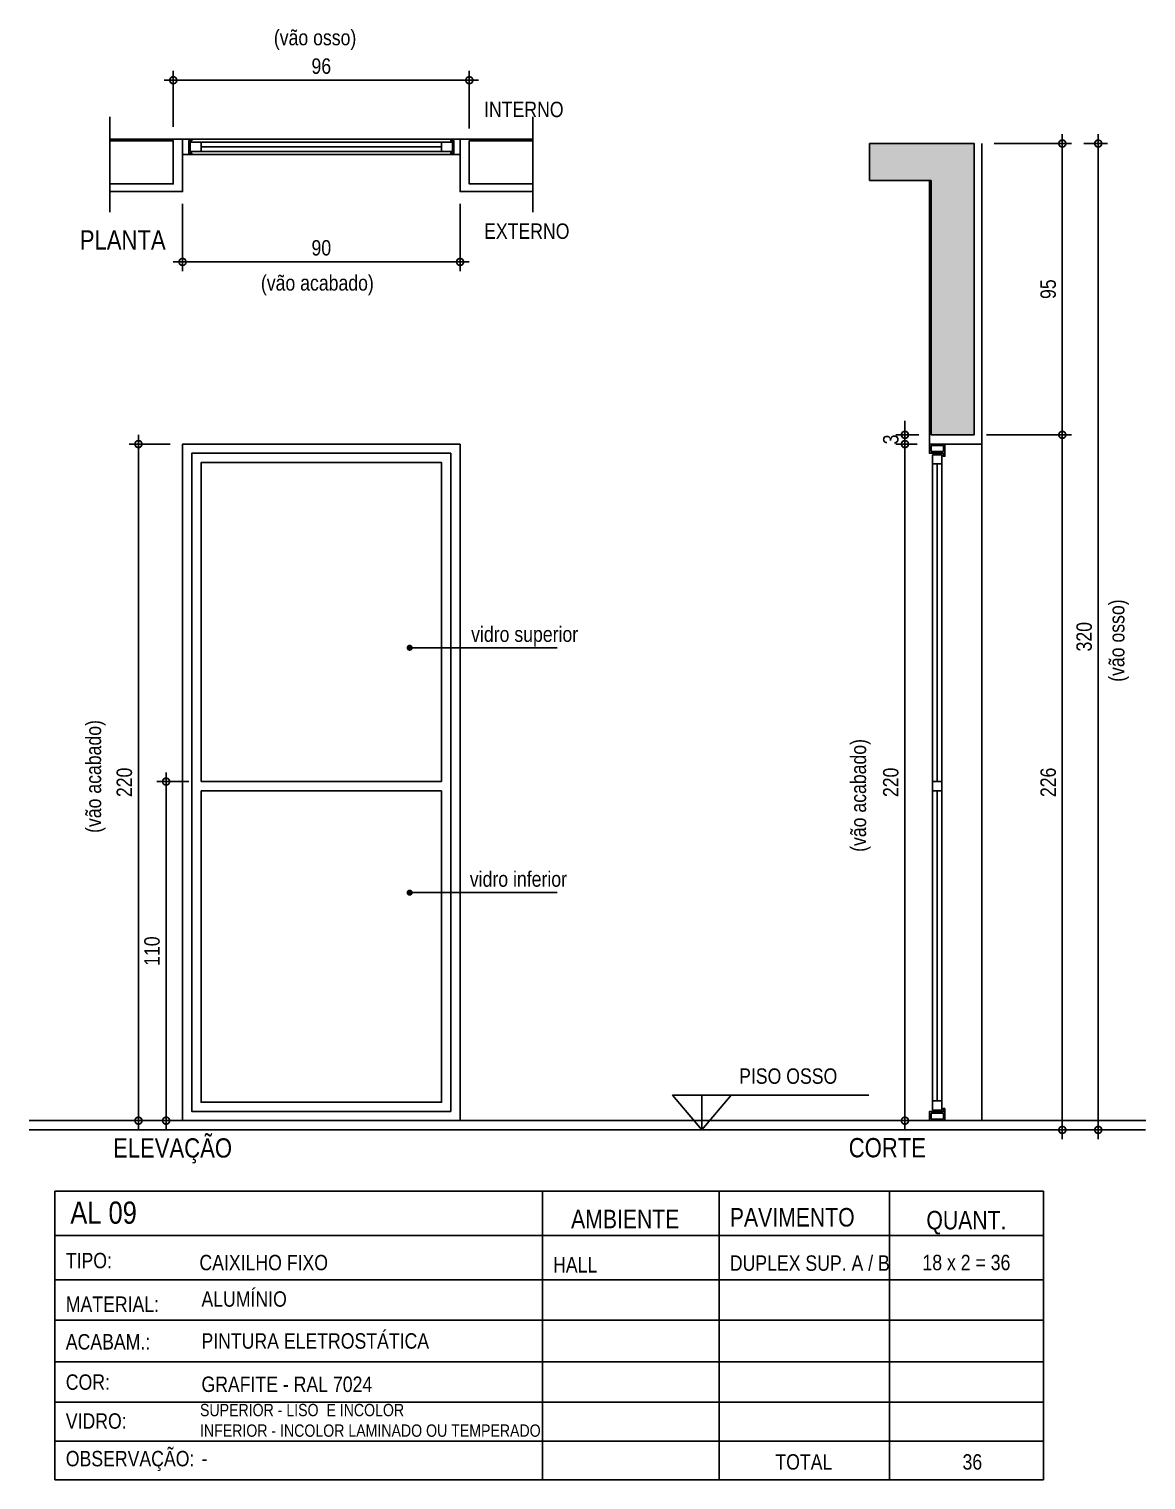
# Model space of a CAD drawing. Header units: metres. Extents: x -0.2 to 51.6, y -20.8 to 5.5.
# Drawn here: x 32.978 to 36.6, y 0.379 to 5.086 of the extents above; entities that cross this region are included whole.
import ezdxf

# ---------------------------------------------------------------- set-up
doc = ezdxf.new("R2010")
doc.units = ezdxf.units.M
for name, color, linetype in [('AR-CAIXILHO', 1, 'Continuous'), ('ARQ-ALV ACAB', 4, 'Continuous'), ('ARQ-ALV OSSO', 5, 'Continuous'), ('ARQ-AUX', 7, 'Continuous'), ('ARQ-AUX2', 2, 'Continuous'), ('ARQ-CAX', 1, 'Continuous'), ('ARQ-CAX @ 1', 1, 'Continuous'), ('ARQ-DIM', 2, 'Continuous'), ('ARQ-ENCH', 1, 'Continuous'), ('ARQ-SIM', 1, 'Continuous'), ('ARQ-TXT', 2, 'Continuous'), ('ARQ-TXT01', 2, 'Continuous'), ('ES-CORTE', 2, 'Continuous')]:
    doc.layers.add(name, color=color, linetype=linetype)
doc.styles.add('Adesa', font='ARIALN.TTF')
doc.styles.add('ROMANS', font='romans', dxfattribs={"height": 0.2})
doc.dimstyles.new('1-25ARQ', dxfattribs={"dimscale": 0.25, "dimtxt": 0.2, "dimasz": 0.08, "dimexe": 0.16, "dimexo": 0.1, "dimgap": 0.1, "dimtad": 1, "dimzin": 4, "dimdsep": 46, "dimtxsty": 'ROMANS', "dimblk": 'DOT', "dimcen": 0.1, "dimclrd": 1, "dimclre": 1, "dimclrt": 3, "dimadec": 0, "dimazin": 0, "dimtfac": 1, "dimtix": 1, "dimtmove": 2, "dimatfit": 3, "dimldrblk": 'DOT', "dimfxl": 1, "dimtolj": 1, "dimtzin": 4, "dimlwd": -1, "dimlwe": -1, "dimarcsym": 0})
doc.dimstyles.new('ADESA 1-0025', dxfattribs={"dimtxt": 0.05, "dimasz": 0.045, "dimexe": 0.03, "dimexo": 0.04, "dimgap": 0.02, "dimtad": 1, "dimtoh": 1, "dimdec": 0, "dimlfac": 100, "dimzin": 4, "dimtxsty": 'Adesa', "dimblk": 'DOTSMALL', "dimcen": 1, "dimdle": 0.03, "dimclrd": 1, "dimclre": 1, "dimclrt": 256, "dimazin": 1, "dimtm": 1e-09, "dimtfac": 1, "dimtdec": 0, "dimtix": 1, "dimtmove": 2, "dimatfit": 0, "dimldrblk": 'DOTSMALL', "dimfxl": 0.8, "dimtvp": 2, "dimtolj": 1, "dimtzin": 0, "dimarcsym": 0})

# ---------------------------------------------------------------- blocks, each defined once
blk = doc.blocks.new('_DotSmall')
at = {"color": 0, "linetype": 'ByBlock', "const_width": 0.5}
blk.add_lwpolyline([(-0.0625, 0, 1), (0.0625, 0, 1)], format="xyb", close=True, dxfattribs=at)
blk = doc.blocks.new('*D159')
at = {"layer": 'ARQ-DIM', "color": 1, "lineweight": -2, "transparency": 16777216}
for p, q in [((33.4754, 4.5188), (33.4754, 4.3006)), ((34.3754, 4.5188), (34.3754, 4.3006)), ((33.4454, 4.3306), (34.4054, 4.3306))]:
    blk.add_line(p, q, dxfattribs=at)
at = {"layer": 'Defpoints', "color": 0, "transparency": 16777216}
for p in [(33.4754, 4.5588), (34.3754, 4.5588), (34.3754, 4.3306)]:
    blk.add_point(p, dxfattribs=at)
at = {"layer": 'ARQ-DIM', "color": 1, "lineweight": -2, "transparency": 16777216, "xscale": 0.045, "yscale": 0.045, "zscale": 0.045, "rotation": 180}
blk.add_blockref('_DotSmall', (33.4754, 4.3306), dxfattribs=at)
at = {"layer": 'ARQ-DIM', "color": 1, "lineweight": -2, "transparency": 16777216, "xscale": 0.045, "yscale": 0.045, "zscale": 0.045}
blk.add_blockref('_DotSmall', (34.3754, 4.3306), dxfattribs=at)
at = {"layer": 'ARQ-DIM', "transparency": 16777216, "insert": (33.9254, 4.3761), "char_height": 0.05, "attachment_point": 5, "style": 'Adesa'}
blk.add_mtext('\\A1;90', dxfattribs=at)
blk = doc.blocks.new('*D157')
at = {"layer": 'ARQ-DIM', "color": 1, "lineweight": -2, "transparency": 16777216}
for p, q in [((33.3324, 3.7697), (33.3324, 1.5147)), ((33.4354, 3.7397), (33.3024, 3.7397)), ((33.4354, 1.5447), (33.3024, 1.5447))]:
    blk.add_line(p, q, dxfattribs=at)
at = {"layer": 'Defpoints', "color": 0, "transparency": 16777216}
for p in [(33.4754, 3.7397), (33.3324, 1.5447), (33.4754, 1.5447)]:
    blk.add_point(p, dxfattribs=at)
at = {"layer": 'ARQ-DIM', "color": 1, "lineweight": -2, "transparency": 16777216, "xscale": 0.045, "yscale": 0.045, "zscale": 0.045}
for p, rotation in [((33.3324, 3.7397), 90), ((33.3324, 1.5447), 270)]:
    blk.add_blockref('_DotSmall', p, dxfattribs=dict(at, rotation=rotation))
at = {"layer": 'ARQ-DIM', "transparency": 16777216, "insert": (33.2869, 2.6422), "char_height": 0.05, "attachment_point": 5, "rotation": 90, "style": 'Adesa'}
blk.add_mtext('\\A1;220', dxfattribs=at)
blk = doc.blocks.new('*D160')
at = {"layer": 'ARQ-DIM', "color": 1, "lineweight": -2, "transparency": 16777216}
for p, q in [((33.4454, 4.7688), (33.4454, 4.9501)), ((34.4054, 4.7638), (34.4054, 4.9501)), ((33.4154, 4.9201), (34.4354, 4.9201))]:
    blk.add_line(p, q, dxfattribs=at)
at = {"layer": 'Defpoints', "color": 0, "transparency": 16777216}
for p in [(34.4054, 4.9201), (33.4454, 4.7288), (34.4054, 4.7238)]:
    blk.add_point(p, dxfattribs=at)
at = {"layer": 'ARQ-DIM', "color": 1, "lineweight": -2, "transparency": 16777216, "xscale": 0.045, "yscale": 0.045, "zscale": 0.045, "rotation": 180}
blk.add_blockref('_DotSmall', (33.4454, 4.9201), dxfattribs=at)
at = {"layer": 'ARQ-DIM', "color": 1, "lineweight": -2, "transparency": 16777216, "xscale": 0.045, "yscale": 0.045, "zscale": 0.045}
blk.add_blockref('_DotSmall', (34.4054, 4.9201), dxfattribs=at)
at = {"layer": 'ARQ-DIM', "transparency": 16777216, "insert": (33.9254, 4.9656), "char_height": 0.05, "attachment_point": 5, "style": 'Adesa'}
blk.add_mtext('\\A1;96', dxfattribs=at)
blk = doc.blocks.new('*D158')
at = {"layer": 'ARQ-DIM', "color": 1, "lineweight": -2, "transparency": 16777216}
for p, q in [((36.1076, 4.7147), (36.3584, 4.7147)), ((36.3284, 4.7447), (36.3284, 3.7397)), ((36.0826, 3.7697), (36.3584, 3.7697))]:
    blk.add_line(p, q, dxfattribs=at)
at = {"layer": 'Defpoints', "color": 0, "transparency": 16777216}
for p in [(36.0676, 4.7147), (36.0426, 3.7697), (36.3284, 3.7697)]:
    blk.add_point(p, dxfattribs=at)
at = {"layer": 'ARQ-DIM', "color": 1, "lineweight": -2, "transparency": 16777216, "xscale": 0.045, "yscale": 0.045, "zscale": 0.045}
for p, rotation in [((36.3284, 4.7147), 90), ((36.3284, 3.7697), 270)]:
    blk.add_blockref('_DotSmall', p, dxfattribs=dict(at, rotation=rotation))
at = {"layer": 'ARQ-DIM', "transparency": 16777216, "insert": (36.2828, 4.2422), "char_height": 0.05, "attachment_point": 5, "rotation": 90, "style": 'Adesa'}
blk.add_mtext('\\A1;95', dxfattribs=at)
blk = doc.blocks.new('_Dot')
at = {"color": 0, "linetype": 'ByBlock', "lineweight": -2}
blk.add_line((-0.5, 0), (-1, 0), dxfattribs=at)
at = {"color": 0, "linetype": 'ByBlock', "const_width": 0.5}
blk.add_lwpolyline([(-0.25, 0, 1), (0.25, 0, 1)], format="xyb", close=True, dxfattribs=at)
blk = doc.blocks.new('*D154')
at = {"layer": 'ARQ-DIM', "color": 1, "lineweight": -2, "transparency": 16777216}
for p, q in [((35.818, 1.5147), (35.818, 3.7697)), ((35.8576, 3.7397), (35.788, 3.7397)), ((35.8576, 1.5447), (35.788, 1.5447))]:
    blk.add_line(p, q, dxfattribs=at)
at = {"layer": 'Defpoints', "color": 0, "transparency": 16777216}
for p in [(35.818, 3.7397), (35.8976, 3.7397), (35.8976, 1.5447)]:
    blk.add_point(p, dxfattribs=at)
at = {"layer": 'ARQ-DIM', "color": 1, "lineweight": -2, "transparency": 16777216, "xscale": 0.045, "yscale": 0.045, "zscale": 0.045}
for p, rotation in [((35.818, 3.7397), 90), ((35.818, 1.5447), 270)]:
    blk.add_blockref('_DotSmall', p, dxfattribs=dict(at, rotation=rotation))
at = {"layer": 'ARQ-DIM', "transparency": 16777216, "insert": (35.7724, 2.6422), "char_height": 0.05, "attachment_point": 5, "rotation": 90, "style": 'Adesa'}
blk.add_mtext('\\A1;220', dxfattribs=at)
blk = doc.blocks.new('*D155')
at = {"layer": 'ARQ-DIM', "color": 1, "lineweight": -2, "transparency": 16777216}
for p, q in [((35.818, 3.7697), (35.818, 3.8147)), ((35.8626, 3.7697), (35.788, 3.7697)), ((35.818, 3.7697), (35.818, 3.7397)), ((35.8576, 3.7397), (35.788, 3.7397)), ((35.818, 3.7397), (35.818, 3.6947))]:
    blk.add_line(p, q, dxfattribs=at)
at = {"layer": 'Defpoints', "color": 0, "transparency": 16777216}
for p in [(35.9026, 3.7697), (35.818, 3.7397), (35.8976, 3.7397)]:
    blk.add_point(p, dxfattribs=at)
at = {"layer": 'ARQ-DIM', "color": 1, "lineweight": -2, "transparency": 16777216, "xscale": 0.045, "yscale": 0.045, "zscale": 0.045}
for p, rotation in [((35.818, 3.7697), 270), ((35.818, 3.7397), 90)]:
    blk.add_blockref('_DotSmall', p, dxfattribs=dict(at, rotation=rotation))
at = {"layer": 'ARQ-DIM', "transparency": 16777216, "insert": (35.7724, 3.7547), "char_height": 0.05, "attachment_point": 5, "rotation": 90, "style": 'Adesa'}
blk.add_mtext('\\A1;3', dxfattribs=at)
blk = doc.blocks.new('*U149')
at = {"color": 7, "linetype": 'ByBlock', "ltscale": 0.5}
for p, q in [((-0.01, 2.1604), (-0.01, 0.0646)), ((-0.04, 0.0646), (-0.04, 1.07))]:
    blk.add_line(p, q, dxfattribs=at)
blk.add_lwpolyline([(-0.04, 1.1), (-0.04, 2.1304)], dxfattribs=at)
at = {"layer": 'AR-CAIXILHO'}
for p, q in [((-0.05, 2.1654, 0), (-0.005, 2.1654, 0)), ((-0.05, 2.1654, 0), (-0.005, 2.1654, 0)), ((-0.045, 2.19), (-0.005, 2.19)), ((-0.045, 2.19), (-0.045, 2.1704, 0)), ((-0.045, 2.1704, 0), (-0.005, 2.1704, 0)), ((-0.045, 2.1654, 0), (-0.005, 2.1654, 0)), ((-0.005, 2.1704, 0), (-0.005, 2.19)), ((-0.05, 0.0296, 0), (-0.005, 0.0296, 0)), ((-0.05, 0.0296, 0), (-0.005, 0.0296, 0)), ((-0.045, 0.0296, 0), (-0.005, 0.0296, 0)), ((-0.045, 0.005), (-0.045, 0.0246, 0)), ((-0.045, 0.0246, 0), (-0.005, 0.0246, 0)), ((-0.045, 0.005), (-0.005, 0.005)), ((-0.005, 0.0246, 0), (-0.005, 0.005))]:
    blk.add_line(p, q, dxfattribs=at)
for points in [[(0, 2.1554), (0, 2.195), (0, 2.195), (0, 2.195), (-0.05, 2.195), (-0.05, 2.195), (-0.05, 2.195), (-0.05, 2.1654), (-0.05, 2.1654), (-0.005, 2.1654), (-0.005, 2.1554), (0, 2.1554), (0, 2.1554), (0, 2.1554)], [(0, 0.0396), (0, 0), (0, 0), (0, 0), (-0.05, 0), (-0.05, 0), (-0.05, 0), (-0.05, 0.0296), (-0.05, 0.0296), (-0.005, 0.0296), (-0.005, 0.0396), (0, 0.0396), (0, 0.0396), (0, 0.0396)]]:
    blk.add_lwpolyline(points, dxfattribs=at)
at = {"layer": 'AR-CAIXILHO', "color": 1}
for points in [[(-0.04, 2.1604), (-0.01, 2.1604), (-0.01, 2.1304), (-0.04, 2.1304)], [(-0.04, 1.1), (-0.01, 1.1), (-0.01, 1.07), (-0.04, 1.07)], [(-0.04, 0.0346), (-0.01, 0.0346), (-0.01, 0.0646), (-0.04, 0.0646)]]:
    blk.add_lwpolyline(points, close=True, dxfattribs=at)
at = {"layer": 'ARQ-AUX'}
for points in [[(-0.025, 2.1304), (-0.025, 1.1)], [(-0.025, 1.07), (-0.025, 0.0646)]]:
    blk.add_lwpolyline(points, dxfattribs=at)
at = {"layer": 'ARQ-CAX'}
for points in [[(-0.04, 2.1604), (-0.01, 2.1604)], [(-0.04, 0.0346), (-0.01, 0.0346)]]:
    blk.add_lwpolyline(points, dxfattribs=at)
blk = doc.blocks.new('*D161')
at = {"layer": 'ARQ-DIM', "color": 1, "lineweight": -2, "transparency": 16777216}
for p, q in [((36.0826, 3.7697), (36.3584, 3.7697)), ((36.3284, 3.7997), (36.3284, 1.4847)), ((36.5578, 1.5147), (36.2984, 1.5147))]:
    blk.add_line(p, q, dxfattribs=at)
at = {"layer": 'Defpoints', "color": 0, "transparency": 16777216}
for p in [(36.0426, 3.7697), (36.3284, 1.5147), (36.5978, 1.5147)]:
    blk.add_point(p, dxfattribs=at)
at = {"layer": 'ARQ-DIM', "color": 1, "lineweight": -2, "transparency": 16777216, "xscale": 0.045, "yscale": 0.045, "zscale": 0.045}
for p, rotation in [((36.3284, 3.7697), 90), ((36.3284, 1.5147), 270)]:
    blk.add_blockref('_DotSmall', p, dxfattribs=dict(at, rotation=rotation))
at = {"layer": 'ARQ-DIM', "transparency": 16777216, "insert": (36.2828, 2.6422), "char_height": 0.05, "attachment_point": 5, "rotation": 90, "style": 'Adesa'}
blk.add_mtext('\\A1;226', dxfattribs=at)
blk = doc.blocks.new('*D156')
at = {"layer": 'ARQ-DIM', "color": 1, "lineweight": -2, "transparency": 16777216}
for p, q in [((36.3984, 4.7147), (36.4749, 4.7147)), ((36.4449, 4.7447), (36.4449, 1.4847)), ((36.3984, 1.5147), (36.4749, 1.5147))]:
    blk.add_line(p, q, dxfattribs=at)
at = {"layer": 'Defpoints', "color": 0, "transparency": 16777216}
for p in [(36.3584, 4.7147), (36.3584, 1.5147), (36.4449, 1.5147)]:
    blk.add_point(p, dxfattribs=at)
at = {"layer": 'ARQ-DIM', "color": 1, "lineweight": -2, "transparency": 16777216, "xscale": 0.045, "yscale": 0.045, "zscale": 0.045}
for p, rotation in [((36.4449, 4.7147), 90), ((36.4449, 1.5147), 270)]:
    blk.add_blockref('_DotSmall', p, dxfattribs=dict(at, rotation=rotation))
at = {"layer": 'ARQ-DIM', "transparency": 16777216, "insert": (36.3994, 3.1147), "char_height": 0.05, "attachment_point": 5, "rotation": 90, "style": 'Adesa'}
blk.add_mtext('\\A1;320', dxfattribs=at)
blk = doc.blocks.new('*D162')
at = {"layer": 'ARQ-DIM', "color": 1, "lineweight": -2, "transparency": 16777216}
for p, q in [((33.4954, 2.6447), (33.3921, 2.6447)), ((33.4221, 2.6747), (33.4221, 1.5147)), ((33.4354, 1.5447), (33.3921, 1.5447))]:
    blk.add_line(p, q, dxfattribs=at)
at = {"layer": 'Defpoints', "color": 0, "transparency": 16777216}
for p in [(33.5354, 2.6447), (33.4221, 1.5447), (33.4754, 1.5447)]:
    blk.add_point(p, dxfattribs=at)
at = {"layer": 'ARQ-DIM', "color": 1, "lineweight": -2, "transparency": 16777216, "xscale": 0.045, "yscale": 0.045, "zscale": 0.045}
for p, rotation in [((33.4221, 2.6447), 90), ((33.4221, 1.5447), 270)]:
    blk.add_blockref('_DotSmall', p, dxfattribs=dict(at, rotation=rotation))
at = {"layer": 'ARQ-DIM', "transparency": 16777216, "insert": (33.3765, 2.0947), "char_height": 0.05, "attachment_point": 5, "rotation": 90, "style": 'Adesa'}
blk.add_mtext('\\A1;110', dxfattribs=at)
blk = doc.blocks.new('*U163')
at = {"color": 0, "linetype": 'ByBlock', "ltscale": 0.5}
for points in [[(0.02, -0.045), (0.02, -0.045), (0.02, -0.045), (0.02, -0.045), (0.02, -0.045), (0.02, -0.045), (0.02, -0.045), (0.02, -0.045), (0.02, -0.045), (0.03, -0.045), (0.03, -0.05), (0, -0.05), (0, 0), (0.03, 0), (0.03, -0.005), (0.02, -0.005), (0.02, -0.045)], [(0.88, -0.045), (0.88, -0.045), (0.88, -0.045), (0.88, -0.045), (0.88, -0.045), (0.88, -0.045), (0.88, -0.045), (0.88, -0.045), (0.88, -0.045), (0.87, -0.045), (0.87, -0.05), (0.9, -0.05), (0.9, 0), (0.87, 0), (0.87, -0.005), (0.88, -0.005), (0.88, -0.045)], [(0.025, -0.01), (0.06, -0.01), (0.06, -0.04), (0.025, -0.04)], [(0.875, -0.01), (0.84, -0.01), (0.84, -0.04), (0.875, -0.04)]]:
    blk.add_lwpolyline(points, close=True, dxfattribs=at)
at = {"color": 8, "linetype": 'ByBlock', "ltscale": 0.5}
for points in [[(0.87, 0), (0.03, 0)], [(0.87, -0.05), (0.03, -0.05)]]:
    blk.add_lwpolyline(points, dxfattribs=at)
at = {"color": 7, "linetype": 'ByBlock', "ltscale": 0.5}
blk.add_lwpolyline([(0.84, -0.01), (0.84, -0.04), (0.06, -0.04), (0.06, -0.01)], close=True, dxfattribs=at)
blk.add_lwpolyline([(0.06, -0.025), (0.84, -0.025)], dxfattribs=at)
blk = doc.blocks.new('*U164')
at = {"layer": 'ARQ-CAX'}
for points in [[(0.9, 0.04), (0, 0.04), (0, -2.155), (0.9, -2.155)], [(0.87, 0.01), (0.03, 0.01), (0.03, -2.125), (0.87, -2.125)]]:
    blk.add_lwpolyline(points, close=True, dxfattribs=at)
for points in [[(0.84, -1.055), (0.84, -0.02), (0.06, -0.02), (0.06, -1.055)], [(0.06, -1.055), (0.84, -1.055)], [(0.06, -1.085), (0.06, -2.095), (0.84, -2.095), (0.84, -1.085)], [(0.06, -1.085), (0.84, -1.085)]]:
    blk.add_lwpolyline(points, dxfattribs=at)
blk = doc.blocks.new('ALUMINIO')
h = blk.add_hatch(color=8)
h.dxf.hatch_style = 1
h.paths.add_polyline_path([(36.0426, 4.7147), (35.7026, 4.7147), (35.7026, 4.5947), (35.9026, 4.5947), (35.9026, 3.7697), (36.0426, 3.7697)])
at = {"color": 8}
blk.add_line((35.7026, 4.7147), (35.7026, 4.5947), dxfattribs=at)
at = {"layer": 'ARQ-ALV ACAB', "ltscale": 0.05}
blk.add_line((32.9776, 1.5447), (36.5997, 1.5447), dxfattribs=at)
for points in [[(33.2408, 4.5588), (33.4754, 4.5588), (33.4754, 4.7288), (33.2397, 4.7288)], [(34.6101, 4.5588), (34.3754, 4.5588), (34.3754, 4.7288), (34.6101, 4.7288)]]:
    blk.add_lwpolyline(points, dxfattribs=at)
at = {"layer": 'ARQ-ALV ACAB'}
blk.add_lwpolyline([(36.0676, 4.7147), (36.0676, 3.7397), (35.8976, 3.7397), (35.8976, 4.5947)], dxfattribs=at)
at = {"layer": 'ARQ-ALV OSSO', "ltscale": 0.05}
for points in [[(33.2408, 4.5838), (33.4454, 4.5838), (33.4454, 4.7238), (33.2408, 4.7238)], [(34.6101, 4.5838), (34.4054, 4.5838), (34.4054, 4.7238), (34.6101, 4.7238)]]:
    blk.add_lwpolyline(points, dxfattribs=at)
at = {"layer": 'ARQ-AUX'}
blk.add_lwpolyline([(36.0676, 3.7397), (36.0676, 1.5447)], dxfattribs=at)
at = {"layer": 'ARQ-AUX2'}
blk.add_lwpolyline([(35.7026, 4.5947), (35.9026, 4.5947), (35.9026, 3.7697), (36.0426, 3.7697), (36.0426, 4.7147), (35.7026, 4.7147)], dxfattribs=at)
at = {"layer": 'ARQ-DIM'}
blk.add_lwpolyline([(35.7009, 1.6272), (35.0646, 1.6272), (35.1596, 1.5147), (35.2545, 1.6272), (35.0646, 1.6272), (35.1596, 1.5147), (35.1596, 1.6272)], dxfattribs=at)
at = {"layer": 'ARQ-ENCH', "ltscale": 0.01}
for p, q in [((33.2397, 4.4923), (33.2397, 4.8013)), ((34.6111, 4.4923), (34.6111, 4.8013)), ((36.267, 1.3159), (33.061, 1.3159)), ((33.061, 0.379), (33.061, 1.3159)), ((34.6423, 0.379), (34.6423, 1.3159)), ((34.6423, 0.379), (34.6423, 1.3159)), ((35.2155, 1.3159), (35.2155, 0.379)), ((35.7678, 1.3159), (35.7678, 0.379)), ((36.267, 0.379), (36.267, 1.3159)), ((36.267, 1.172), (33.061, 1.172)), ((36.267, 1.0282), (33.061, 1.0282)), ((36.267, 0.8975), (33.061, 0.8975)), ((36.267, 0.7624), (33.061, 0.7624)), ((36.267, 0.6317), (33.061, 0.6317)), ((36.267, 0.5053), (33.061, 0.5053)), ((36.267, 0.379), (33.061, 0.379))]:
    blk.add_line(p, q, dxfattribs=at)
at = {"layer": 'ES-CORTE'}
blk.add_line((32.9776, 1.5147), (36.5978, 1.5147), dxfattribs=at)
blk.add_blockref('*U164', (33.4754, 3.6997))
at = {"layer": 'ARQ-CAX @ 1', "rotation": 180}
blk.add_blockref('*U163', (34.3754, 4.6788), dxfattribs=at)
at = {"layer": 'ARQ-DIM'}
blk.add_blockref('*U149', (35.9476, 1.5447), dxfattribs=at)
at = {"layer": 'ARQ-TXT', "attachment_point": 1, "style": 'Adesa'}
for s, insert, char_height, width in [('(vão osso)', (33.7715, 5.0836), 0.05, 0.551174), ('PLANTA', (33.1422, 4.4332), 0.0625, 0.551174), ('(vão acabado)', (33.7295, 4.2877), 0.05, 0.551174), ('vidro superior', (34.4113, 3.148), 0.05, 0.551174), ('vidro inferior', (34.407, 2.3536), 0.05, 0.551174), ('PISO OSSO', (35.2803, 1.7143), 0.05, 0.88), ('ELEVAÇÃO', (33.25, 1.4875), 0.0625, 0.551174), ('CORTE', (35.6358, 1.4883), 0.0625, 0.551174)]:
    blk.add_mtext(s, dxfattribs=dict(at, insert=insert, char_height=char_height, width=width))
at = {"layer": 'ARQ-TXT', "ltscale": 0.01, "style": 'Adesa'}
for s, insert, char_height, width, attachment_point in [('INTERNO', (34.4533, 4.8504), 0.05, 0.686828, 1), ('EXTERNO', (34.4533, 4.4555), 0.05, 0.686828, 1), ('AL 09', (33.1116, 1.2823), 0.072, 0.605305, 1), ('AMBIENTE', (34.911, 1.2556), 0.06, 0.467927, 2), ('PAVIMENTO', (35.2502, 1.2309), 0.06, 0.336611, 4), ('QUANT.', (36.0174, 1.2519), 0.06, 0.49922, 2), ('TIPO:', (33.0968, 1.1159), 0.05, 0.166457, 1), ('CAIXILHO FIXO', (33.5302, 1.1093), 0.05, 1.240808, 1), ('HALL', (34.677, 1.077), 0.05, 0.467927, 4), ('DUPLEX SUP. A / B', (35.2502, 1.0823), 0.05, 0.55993, 4), ('18 x 2 = 36', (36.0174, 1.0843), 0.05, 0.49922, 5), ('ALUMÍNIO', (33.5367, 0.9911), 0.05, 1.067594, 1), ('MATERIAL:', (33.0968, 0.9743), 0.05, 0.336303, 1), ('ACABAM.:', (33.0968, 0.8523), 0.05, 0.336303, 1), ('PINTURA ELETROSTÁTICA', (33.5367, 0.855), 0.05, 1.067594, 1), ('COR:', (33.0968, 0.7216), 0.05, 0.336303, 1), ('GRAFITE - RAL 7024', (33.5367, 0.7145), 0.05, 1.067594, 1), ('VIDRO:', (33.0968, 0.5953), 0.05, 0.336303, 1), ('OBSERVAÇÃO:', (33.0968, 0.4733), 0.05, 0.336303, 1), ('-', (33.5367, 0.4741), 0.05, 1.067594, 1), ('TOTAL', (35.4902, 0.4626), 0.05, 0.410919, 2), ('36', (36.0366, 0.4626), 0.05, 0.39922, 2)]:
    blk.add_mtext(s, dxfattribs=dict(at, insert=insert, char_height=char_height, width=width, attachment_point=attachment_point))
at = {"layer": 'ARQ-TXT', "ltscale": 0.01, "char_height": 0.05, "width": 0.88, "attachment_point": 1, "rotation": 90, "style": 'Adesa'}
for s, insert in [('{\\fArial Narrow|b0|i0|c0|p34;(vão osso)}', (36.4797, 2.9684)), ('{\\fArial Narrow|b0|i0|c0|p34;(vão acabado)}', (33.1613, 2.4782)), ('{\\fArial Narrow|b0|i0|c0|p34;(vão acabado)}', (35.642, 2.4167))]:
    blk.add_mtext(s, dxfattribs=dict(at, insert=insert))
at = {"layer": 'ARQ-TXT01', "ltscale": 0.01, "insert": (33.532, 0.6259), "char_height": 0.04, "width": 1.551568, "attachment_point": 1, "style": 'Adesa'}
blk.add_mtext('{\\fArial Narrow|b0|i0|c0|p34;SUPERIOR - LISO  E INCOLOR \\PINFERIOR - INCOLOR LAMINADO OU TEMPERADO}', dxfattribs=at)
at = {"layer": 'ARQ-DIM'}
for base, p1, p2, picture, middle in [((34.4054, 4.9201), (33.4454, 4.7288), (34.4054, 4.7238), '*D160', (33.9254, 4.9656)), ((34.3754, 4.3306), (33.4754, 4.5588), (34.3754, 4.5588), '*D159', (33.9254, 4.3761))]:
    dim = blk.add_linear_dim(base=base, p1=p1, p2=p2, dimstyle='ADESA 1-0025', dxfattribs=at)
    dim.commit()
    dim.dimension.update_dxf_attribs({"geometry": picture, "text_midpoint": middle})
for base, p1, p2, picture, middle in [((36.328364308, 3.7697214392), (36.0676252498, 4.7147214392), (36.0426252511, 3.7697214392), '*D158', (36.2828356586, 4.2422214392)), ((36.4449, 1.5147), (36.3584, 4.7147), (36.3584, 1.5147), '*D156', (36.3994, 3.1147)), ((35.818, 3.7397), (35.9026, 3.7697), (35.8976, 3.7397), '*D155', (35.7724, 3.7547)), ((33.3324107755, 1.5447214392), (33.4754355726, 3.7397214392), (33.4754355726, 1.5447214392), '*D157', (33.2868821261, 2.6422214392)), ((35.8179568953, 3.7397214392), (35.8976252606, 1.5447214392), (35.8976252606, 3.7397214392), '*D154', (35.7724282459, 2.6422214392)), ((36.328364308, 1.5147214392), (36.0426252511, 3.7697214392), (36.5977932743, 1.5147214392), '*D161', (36.2828356586, 2.6422214392)), ((33.4221, 1.5447), (33.5354, 2.6447), (33.4754, 1.5447), '*D162', (33.3765, 2.0947))]:
    dim = blk.add_linear_dim(base=base, p1=p1, p2=p2, angle=90, dimstyle='ADESA 1-0025', dxfattribs=at)
    dim.commit()
    dim.dimension.update_dxf_attribs({"geometry": picture, "text_midpoint": middle})
at = {"layer": 'ARQ-SIM', "ltscale": 2}
for points in [[(34.2119, 3.0788), (34.6904, 3.0788)], [(34.2119, 2.2844), (34.6904, 2.2844)]]:
    blk.add_leader(points, dimstyle='1-25ARQ', override={"dimgap": 0.1, "dimtad": 0}, dxfattribs=at)

msp = doc.modelspace()

# ---------------------------------------------------------------- block references
msp.add_blockref('ALUMINIO', (0, 0))

doc.saveas('drawing.dxf')
